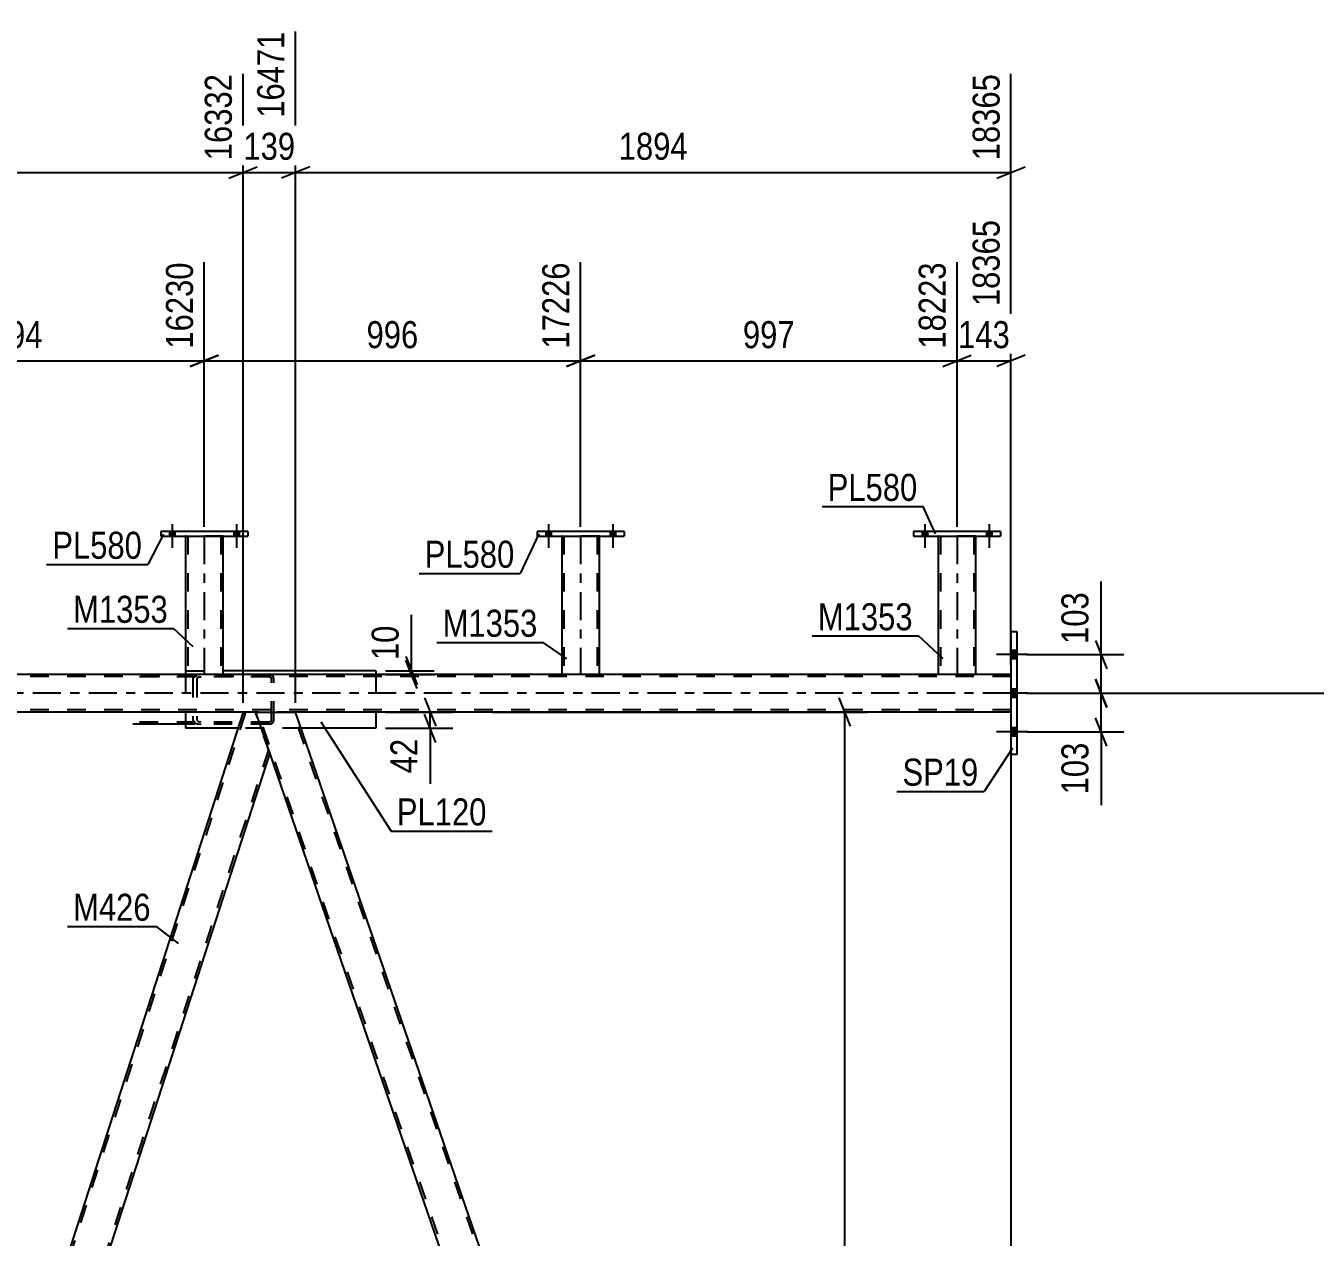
# Model space of a CAD drawing. Header units: millimetres. Extents: x -836 to 353, y -855 to -14.
# Drawn here: x -184.5 to -47.9, y -727 to -598.7 of the extents above; entities that cross this region are included whole.
import ezdxf

# ---------------------------------------------------------------- set-up
doc = ezdxf.new("R2010")
doc.units = ezdxf.units.MM
doc.linetypes.add('DXK_LINE_DOT2', pattern=[3.9198, 1.9599, -1.9599])
doc.linetypes.add('DXK_LINE_DOT3', pattern=[5.9187, 2.979, -0.9799, 0.9799, -0.9799])
doc.styles.add('Arial Narrow', font='ARIALN.TTF', dxfattribs={"height": 0.2})

# ---------------------------------------------------------------- blocks, each defined once
blk = doc.blocks.new('Part-570393895-6714 - 6499')
at = {"color": 7, "linetype": 'DXK_LINE_DOT2'}
for p, q in [((-80.13, -667.66), (-781.17, -667.66)), ((-80.13, -667.42), (-763.73, -667.42)), ((-163.56, -667.42), (-167.56, -667.42)), ((-123.71, -667.42), (-127.71, -667.42)), ((-83.84, -667.42), (-87.84, -667.42)), ((-80.13, -667.42), (-80.13, -671.42)), ((-80.13, -671.18), (-781.17, -671.18)), ((-155.9, -671.42), (-161.45, -671.42))]:
    blk.add_line(p, q, dxfattribs=at)
at = {"color": 2, "linetype": 'Continuous'}
for p, q in [((-167.56, -667.42), (-203.32, -667.42)), ((-127.71, -667.42), (-163.56, -667.42)), ((-87.84, -667.42), (-123.71, -667.42)), ((-80.13, -667.42), (-83.84, -667.42)), ((-161.45, -671.42), (-240.51, -671.42)), ((-80.13, -671.42), (-155.9, -671.42))]:
    blk.add_line(p, q, dxfattribs=at)
at = {"color": 7, "linetype": 'DXK_LINE_DOT3'}
blk.add_line((-80.13, -669.42), (-781.17, -669.42), dxfattribs=at)
blk = doc.blocks.new('Part-570393895-6557 - 6499')
at = {"color": 2, "linetype": 'Continuous'}
for p, q in [((-160.13, -671.42), (-155.9, -671.42)), ((-113.9, -793.43), (-155.9, -671.42)), ((-118.13, -793.43), (-158.64, -675.74))]:
    blk.add_line(p, q, dxfattribs=at)
at = {"color": 7, "linetype": 'DXK_LINE_DOT2'}
for p, q in [((-158.64, -675.74), (-160.13, -671.42)), ((-117.87, -793.43), (-159.88, -671.42)), ((-114.15, -793.43), (-156.15, -671.42)), ((-118.13, -793.43), (-113.9, -793.43))]:
    blk.add_line(p, q, dxfattribs=at)
blk = doc.blocks.new('Part-570393895-6585 - 6499')
at = {"color": 2, "linetype": 'Continuous'}
for p, q in [((-161.45, -671.42), (-199.72, -789.89)), ((-160.13, -671.42), (-161.45, -671.42)), ((-160.13, -671.42), (-158.9, -674.99)), ((-158.64, -675.74), (-196.66, -793.43)), ((-158.64, -675.74), (-158.9, -674.99)), ((-198.51, -793.43), (-199.72, -789.89))]:
    blk.add_line(p, q, dxfattribs=at)
at = {"color": 7, "linetype": 'DXK_LINE_DOT2'}
for p, q in [((-161.2, -671.42), (-199.59, -790.27)), ((-158.77, -675.37), (-196.92, -793.43)), ((-158.64, -675.74), (-158.8, -675.28)), ((-196.66, -793.43), (-198.51, -793.43))]:
    blk.add_line(p, q, dxfattribs=at)
blk = doc.blocks.new('Part-570393895-6599 - 6499')
at = {"color": 2, "linetype": 'Continuous'}
for p, q in [((-90.44, -652.3), (-90.44, -652.78)), ((-81.24, -652.3), (-90.44, -652.3)), ((-81.24, -652.3), (-81.24, -652.78)), ((-90.44, -652.78), (-81.24, -652.78))]:
    blk.add_line(p, q, dxfattribs=at)
blk = doc.blocks.new('Part-570393895-6604 - 6499')
at = {"color": 2, "linetype": 'Continuous'}
for p, q in [((-87.84, -652.78), (-87.84, -667.42)), ((-83.84, -667.42), (-83.84, -652.78)), ((-84.32, -667.43), (-87.84, -667.43)), ((-83.88, -667.43), (-84.32, -667.43)), ((-83.84, -667.43), (-83.88, -667.43))]:
    blk.add_line(p, q, dxfattribs=at)
at = {"color": 7, "linetype": 'DXK_LINE_DOT2'}
for p, q in [((-83.84, -652.78), (-87.84, -652.78)), ((-87.6, -652.78), (-87.6, -667.43)), ((-84.08, -652.78), (-84.08, -667.43)), ((-87.84, -667.42), (-87.84, -667.43)), ((-87.84, -667.43), (-87.84, -667.43)), ((-87.84, -667.43), (-87.84, -667.43)), ((-87.6, -667.43), (-87.58, -667.43)), ((-84.32, -667.43), (-83.98, -667.43)), ((-83.84, -667.42), (-83.84, -667.43)), ((-83.84, -667.43), (-83.84, -667.42)), ((-83.84, -667.43), (-83.84, -667.43)), ((-83.84, -667.43), (-83.84, -667.43))]:
    blk.add_line(p, q, dxfattribs=at)
at = {"color": 7, "linetype": 'DXK_LINE_DOT3'}
blk.add_line((-85.84, -652.78), (-85.84, -667.43), dxfattribs=at)
blk = doc.blocks.new('Part-570393895-6731 - 6499')
at = {"color": 2, "linetype": 'Continuous'}
for p, q in [((-80.13, -662.92), (-80.13, -675.92)), ((-79.49, -662.92), (-80.13, -662.92)), ((-79.49, -675.92), (-79.49, -662.92)), ((-79.49, -675.92), (-80.13, -675.92))]:
    blk.add_line(p, q, dxfattribs=at)
blk = doc.blocks.new('Bolt-570393895-6646 - 6499')
at = {"linetype": 'Continuous'}
for points in [[(-88.96, -652.3), (-89.52, -652.3), (-89.52, -652.78), (-88.96, -652.78)], [(-88.96, -652.3), (-89.52, -652.3), (-89.52, -652.78), (-88.96, -652.78)], [(-82.16, -652.3), (-82.72, -652.3), (-82.72, -652.78), (-82.16, -652.78)], [(-82.16, -652.3), (-82.72, -652.3), (-82.72, -652.78), (-82.16, -652.78)]]:
    blk.add_hatch(color=1, dxfattribs=at).paths.add_polyline_path(points)
at = {"color": 1, "linetype": 'Continuous'}
for p, q in [((-89.52, -652.3), (-89.52, -652.78)), ((-89.52, -652.3), (-89.52, -652.78)), ((-89.24, -651.5), (-89.24, -654.02)), ((-89.24, -651.5), (-89.24, -654.02)), ((-88.96, -652.3), (-88.96, -652.78)), ((-88.96, -652.3), (-88.96, -652.78)), ((-82.72, -652.3), (-82.72, -652.78)), ((-82.72, -652.3), (-82.72, -652.78)), ((-82.44, -651.5), (-82.44, -654.02)), ((-82.44, -651.5), (-82.44, -654.02)), ((-82.16, -652.3), (-82.16, -652.78)), ((-82.16, -652.3), (-82.16, -652.78))]:
    blk.add_line(p, q, dxfattribs=at)
blk = doc.blocks.new('Bolt-570393895-6676 - 6499')
at = {"linetype": 'Continuous'}
for points in [[(-79.49, -665.76), (-79.49, -664.88), (-80.13, -664.88), (-80.13, -665.76)], [(-79.49, -665.76), (-79.49, -664.88), (-80.13, -664.88), (-80.13, -665.76)], [(-79.49, -665.76), (-79.49, -664.88), (-80.13, -664.88), (-80.13, -665.76)], [(-79.49, -669.86), (-79.49, -668.98), (-80.13, -668.98), (-80.13, -669.86)], [(-79.49, -669.86), (-79.49, -668.98), (-80.13, -668.98), (-80.13, -669.86)], [(-79.49, -673.96), (-79.49, -673.08), (-80.13, -673.08), (-80.13, -673.96)], [(-79.49, -673.96), (-79.49, -673.08), (-80.13, -673.08), (-80.13, -673.96)], [(-79.49, -673.96), (-79.49, -673.08), (-80.13, -673.08), (-80.13, -673.96)]]:
    blk.add_hatch(color=1, dxfattribs=at).paths.add_polyline_path(points)
at = {"color": 1, "linetype": 'Continuous'}
for p, q in [((-79.49, -664.88), (-80.13, -664.88)), ((-79.49, -664.88), (-80.13, -664.88)), ((-79.49, -664.88), (-80.13, -664.88)), ((-78.33, -665.32), (-81.65, -665.32)), ((-78.33, -665.32), (-81.65, -665.32)), ((-78.33, -665.32), (-81.65, -665.32)), ((-79.49, -665.76), (-80.13, -665.76)), ((-79.49, -665.76), (-80.13, -665.76)), ((-79.49, -665.76), (-80.13, -665.76)), ((-79.49, -668.98), (-80.13, -668.98)), ((-79.49, -668.98), (-80.13, -668.98)), ((-78.33, -669.42), (-81.65, -669.42)), ((-78.33, -669.42), (-81.65, -669.42)), ((-79.49, -669.86), (-80.13, -669.86)), ((-79.49, -669.86), (-80.13, -669.86)), ((-79.49, -673.08), (-80.13, -673.08)), ((-79.49, -673.08), (-80.13, -673.08)), ((-79.49, -673.08), (-80.13, -673.08)), ((-78.33, -673.52), (-81.65, -673.52)), ((-78.33, -673.52), (-81.65, -673.52)), ((-78.33, -673.52), (-81.65, -673.52)), ((-79.49, -673.96), (-80.13, -673.96)), ((-79.49, -673.96), (-80.13, -673.96)), ((-79.49, -673.96), (-80.13, -673.96))]:
    blk.add_line(p, q, dxfattribs=at)
blk = doc.blocks.new('Bolt-570393895-6784 - 6499')
at = {"linetype": 'Continuous'}
for points in [[(-168.68, -652.3), (-169.24, -652.3), (-169.24, -652.78), (-168.68, -652.78)], [(-168.68, -652.3), (-169.24, -652.3), (-169.24, -652.78), (-168.68, -652.78)], [(-161.88, -652.3), (-162.44, -652.3), (-162.44, -652.78), (-161.88, -652.78)], [(-161.88, -652.3), (-162.44, -652.3), (-162.44, -652.78), (-161.88, -652.78)]]:
    blk.add_hatch(color=1, dxfattribs=at).paths.add_polyline_path(points)
at = {"color": 1, "linetype": 'Continuous'}
for p, q in [((-169.24, -652.3), (-169.24, -652.78)), ((-169.24, -652.3), (-169.24, -652.78)), ((-168.96, -651.5), (-168.96, -654.02)), ((-168.96, -651.5), (-168.96, -654.02)), ((-168.68, -652.3), (-168.68, -652.78)), ((-168.68, -652.3), (-168.68, -652.78)), ((-162.44, -652.3), (-162.44, -652.78)), ((-162.44, -652.3), (-162.44, -652.78)), ((-162.16, -651.5), (-162.16, -654.02)), ((-162.16, -651.5), (-162.16, -654.02)), ((-161.88, -652.3), (-161.88, -652.78)), ((-161.88, -652.3), (-161.88, -652.78))]:
    blk.add_line(p, q, dxfattribs=at)
blk = doc.blocks.new('Bolt-570393895-6785 - 6499')
at = {"linetype": 'Continuous'}
for points in [[(-128.83, -652.3), (-129.39, -652.3), (-129.39, -652.78), (-128.83, -652.78)], [(-128.83, -652.3), (-129.39, -652.3), (-129.39, -652.78), (-128.83, -652.78)], [(-122.03, -652.3), (-122.59, -652.3), (-122.59, -652.78), (-122.03, -652.78)], [(-122.03, -652.3), (-122.59, -652.3), (-122.59, -652.78), (-122.03, -652.78)]]:
    blk.add_hatch(color=1, dxfattribs=at).paths.add_polyline_path(points)
at = {"color": 1, "linetype": 'Continuous'}
for p, q in [((-129.39, -652.3), (-129.39, -652.78)), ((-129.39, -652.3), (-129.39, -652.78)), ((-129.11, -651.5), (-129.11, -654.02)), ((-129.11, -651.5), (-129.11, -654.02)), ((-128.83, -652.3), (-128.83, -652.78)), ((-128.83, -652.3), (-128.83, -652.78)), ((-122.59, -652.3), (-122.59, -652.78)), ((-122.59, -652.3), (-122.59, -652.78)), ((-122.31, -651.5), (-122.31, -654.02)), ((-122.31, -651.5), (-122.31, -654.02)), ((-122.03, -652.3), (-122.03, -652.78)), ((-122.03, -652.3), (-122.03, -652.78))]:
    blk.add_line(p, q, dxfattribs=at)
blk = doc.blocks.new('Part-570393895-6932 - 6499')
at = {"color": 7, "linetype": 'DXK_LINE_DOT2'}
for p, q in [((-158.69, -667.43), (-173.14, -667.43)), ((-158.69, -667.67), (-173.14, -667.67)), ((-166.7, -667.73), (-166.77, -667.91)), ((-165.9, -667.43), (-166.23, -667.47)), ((-166.07, -667.69), (-165.9, -667.67)), ((-159.47, -667.67), (-159.47, -667.43)), ((-158.51, -667.47), (-158.69, -667.43)), ((-158.69, -667.67), (-158.6, -667.69)), ((-158.6, -667.69), (-158.52, -667.74)), ((-158.52, -667.74), (-158.47, -667.82)), ((-158.35, -667.57), (-158.51, -667.47)), ((-158.25, -667.73), (-158.35, -667.57)), ((-158.21, -667.91), (-158.25, -667.73)), ((-166.77, -667.91), (-166.77, -672.23)), ((-166.34, -667.91), (-166.3, -667.82)), ((-166.34, -667.91), (-166.34, -672.23)), ((-158.47, -667.82), (-158.45, -667.91)), ((-158.45, -672.23), (-158.45, -667.91)), ((-158.21, -672.23), (-158.21, -667.91)), ((-158.69, -672.47), (-173.14, -672.47)), ((-158.69, -672.71), (-167.57, -672.71)), ((-166.77, -672.23), (-166.7, -672.41)), ((-166.3, -672.32), (-166.34, -672.23)), ((-166.23, -672.67), (-165.9, -672.71)), ((-165.9, -672.47), (-166.07, -672.45)), ((-159.47, -672.47), (-159.47, -672.71)), ((-158.6, -672.45), (-158.69, -672.47)), ((-158.69, -672.71), (-158.51, -672.67)), ((-158.52, -672.4), (-158.6, -672.45)), ((-158.47, -672.32), (-158.52, -672.4)), ((-158.51, -672.67), (-158.35, -672.57)), ((-158.45, -672.23), (-158.47, -672.32)), ((-158.35, -672.57), (-158.25, -672.41)), ((-158.25, -672.41), (-158.21, -672.23))]:
    blk.add_line(p, q, dxfattribs=at)
at = {"color": 2, "linetype": 'Continuous'}
blk.add_line((-167.57, -672.71), (-173.14, -672.71), dxfattribs=at)
at = {"color": 7, "linetype": 'DXK_LINE_DOT2'}
for centre, radius, start, end in [((-166.1, -668.27), 0.813, 99.5774, 138.2055), ((-166, -668.09), 0.406, 99.5774, 138.2055), ((-166.1, -671.87), 0.813, 221.7863, 260.4144), ((-166, -672.05), 0.406, 221.7863, 260.4144)]:
    blk.add_arc(centre, radius, start, end, dxfattribs=at)
blk = doc.blocks.new('Part-570393895-6814 - 6499')
at = {"color": 2, "linetype": 'Continuous'}
for p, q in [((-170.16, -652.3), (-170.16, -652.78)), ((-160.96, -652.3), (-170.16, -652.3)), ((-160.96, -652.3), (-160.96, -652.78)), ((-170.16, -652.78), (-160.96, -652.78))]:
    blk.add_line(p, q, dxfattribs=at)
blk = doc.blocks.new('Part-570393895-6855 - 6499')
at = {"color": 2, "linetype": 'Continuous'}
for p, q in [((-127.71, -652.78), (-127.71, -667.42)), ((-123.71, -667.42), (-123.71, -652.78)), ((-124.19, -667.43), (-127.71, -667.43)), ((-123.75, -667.43), (-124.19, -667.43)), ((-123.71, -667.43), (-123.75, -667.43))]:
    blk.add_line(p, q, dxfattribs=at)
at = {"color": 7, "linetype": 'DXK_LINE_DOT2'}
for p, q in [((-123.71, -652.78), (-127.71, -652.78)), ((-127.47, -652.78), (-127.47, -667.43)), ((-123.95, -652.78), (-123.95, -667.43)), ((-127.71, -667.42), (-127.71, -667.43)), ((-127.71, -667.43), (-127.71, -667.43)), ((-127.71, -667.43), (-127.71, -667.43)), ((-127.47, -667.43), (-127.45, -667.43)), ((-127.45, -667.43), (-127.41, -667.43)), ((-127.41, -667.43), (-127.4, -667.43)), ((-124.19, -667.43), (-123.85, -667.43)), ((-123.71, -667.42), (-123.71, -667.43)), ((-123.71, -667.43), (-123.71, -667.42)), ((-123.71, -667.43), (-123.71, -667.43)), ((-123.71, -667.43), (-123.71, -667.43))]:
    blk.add_line(p, q, dxfattribs=at)
at = {"color": 7, "linetype": 'DXK_LINE_DOT3'}
blk.add_line((-125.71, -652.78), (-125.71, -667.43), dxfattribs=at)
blk = doc.blocks.new('Part-570393895-7017 - 6499')
at = {"color": 2, "linetype": 'Continuous'}
for p, q in [((-130.31, -652.3), (-130.31, -652.78)), ((-121.11, -652.3), (-130.31, -652.3)), ((-121.11, -652.3), (-121.11, -652.78)), ((-130.31, -652.78), (-121.11, -652.78))]:
    blk.add_line(p, q, dxfattribs=at)
blk = doc.blocks.new('Part-570393895-7023 - 6499')
at = {"color": 2, "linetype": 'Continuous'}
for p, q in [((-167.56, -652.78), (-167.56, -667.42)), ((-163.56, -667.42), (-163.56, -652.78)), ((-164.04, -667.43), (-167.56, -667.43)), ((-163.6, -667.43), (-164.04, -667.43)), ((-163.57, -667.43), (-163.6, -667.43))]:
    blk.add_line(p, q, dxfattribs=at)
at = {"color": 7, "linetype": 'DXK_LINE_DOT2'}
for p, q in [((-163.56, -652.78), (-167.56, -652.78)), ((-167.32, -652.78), (-167.32, -667.43)), ((-163.8, -652.78), (-163.8, -667.43)), ((-167.56, -667.42), (-167.56, -667.43)), ((-167.56, -667.43), (-167.56, -667.43)), ((-167.56, -667.43), (-167.56, -667.43)), ((-167.32, -667.43), (-167.31, -667.43)), ((-167.31, -667.43), (-167.27, -667.43)), ((-167.27, -667.43), (-167.25, -667.43)), ((-164.04, -667.43), (-163.7, -667.43)), ((-163.57, -667.43), (-163.56, -667.43)), ((-163.57, -667.43), (-163.56, -667.43)), ((-163.56, -667.42), (-163.56, -667.43)), ((-163.56, -667.43), (-163.56, -667.42))]:
    blk.add_line(p, q, dxfattribs=at)
at = {"color": 7, "linetype": 'DXK_LINE_DOT3'}
blk.add_line((-165.56, -652.78), (-165.56, -667.43), dxfattribs=at)
blk = doc.blocks.new('Part-570393895-7097 - 6499')
at = {"color": 2, "linetype": 'Continuous'}
for p, q in [((-167.57, -667.04), (-167.57, -667.42)), ((-167.56, -667.04), (-167.57, -667.04)), ((-147.38, -667.04), (-163.56, -667.04)), ((-147.38, -667.04), (-147.38, -667.42)), ((-167.57, -671.42), (-167.57, -673.12)), ((-147.38, -671.42), (-147.38, -673.12)), ((-162, -673.12), (-167.57, -673.12)), ((-147.38, -673.12), (-155.32, -673.12))]:
    blk.add_line(p, q, dxfattribs=at)
at = {"color": 7, "linetype": 'DXK_LINE_DOT2'}
for p, q in [((-167.57, -667.04), (-163.56, -667.04)), ((-167.57, -667.42), (-167.57, -671.42)), ((-147.38, -667.42), (-147.38, -671.42)), ((-155.32, -673.12), (-162, -673.12))]:
    blk.add_line(p, q, dxfattribs=at)
blk = doc.blocks.new('StraightDimension-570393895-7981 - 6499')
at = {"color": 7, "linetype": 'Continuous'}
blk.add_line((-78.49, -669.42), (-41.72, -669.42), dxfattribs=at)
blk = doc.blocks.new('StraightDimension-570393895-27127 - 6499')
at = {"color": 7, "linetype": 'Continuous'}
for p, q in [((-205.32, -651.79), (-205.32, -623.78)), ((-165.56, -651.78), (-165.56, -623.78)), ((-203.82, -633.62), (-206.82, -634.82)), ((-167.06, -634.82), (-164.06, -633.62)), ((-205.32, -634.22), (-165.56, -634.22))]:
    blk.add_line(p, q, dxfattribs=at)
at = {"color": 0}
blk.add_wipeout([(-182.1, -633.47), (-182.1, -629.27), (-188.78, -629.27), (-188.78, -633.47)], dxfattribs=at)
at = {"color": 3, "style": 'Arial Narrow'}
blk.add_text('994', height=2.863, dxfattribs=at).set_placement((-188.18, -632.87))
at = {"color": 0, "linetype": 'Continuous'}
blk.add_wipeout([(-166.16, -623.18), (-170.36, -623.18), (-170.36, -633.52), (-166.16, -633.52)], dxfattribs=at)
at = {"color": 3, "linetype": 'Continuous', "style": 'Arial Narrow'}
blk.add_text('16230', height=2.863, rotation=90.0002, dxfattribs=at).set_placement((-166.76, -632.92))
blk = doc.blocks.new('StraightDimension-570393895-25428 - 6499')
at = {"color": 7, "linetype": 'Continuous'}
for p, q in [((-142.24, -669.92), (-141.04, -672.92)), ((-146.38, -671.42), (-139.24, -671.42)), ((-141.04, -674.62), (-142.24, -671.62)), ((-141.64, -673.12), (-141.64, -671.42)), ((-146.38, -673.12), (-139.24, -673.12)), ((-141.64, -673.12), (-141.64, -679.02)), ((-141.64, -673.12), (-141.64, -679.02))]:
    blk.add_line(p, q, dxfattribs=at)
at = {"color": 0}
blk.add_wipeout([(-142.39, -673.64), (-146.59, -673.64), (-146.59, -678.5), (-142.39, -678.5)], dxfattribs=at)
at = {"color": 3, "style": 'Arial Narrow'}
blk.add_text('42', height=2.863, rotation=90.0002, dxfattribs=at).set_placement((-142.99, -677.9))
blk = doc.blocks.new('StraightDimension-570393895-7204 - 6499')
at = {"color": 7, "linetype": 'Continuous'}
for p, q in [((-70.58, -665.32), (-70.58, -657.59)), ((-70.58, -665.32), (-70.58, -657.59)), ((-71.18, -663.82), (-69.98, -666.82)), ((-78.49, -665.32), (-68.18, -665.32)), ((-70.58, -669.42), (-70.58, -665.32)), ((-69.98, -670.92), (-71.18, -667.92)), ((-78.49, -669.42), (-68.18, -669.42))]:
    blk.add_line(p, q, dxfattribs=at)
at = {"color": 0}
blk.add_wipeout([(-71.33, -658.11), (-75.53, -658.11), (-75.53, -664.8), (-71.33, -664.8)], dxfattribs=at)
at = {"color": 3, "style": 'Arial Narrow'}
blk.add_text('103', height=2.863, rotation=90.0002, dxfattribs=at).set_placement((-71.93, -664.2))
blk = doc.blocks.new('StraightDimension-570393895-7873 - 6499')
at = {"color": 7, "linetype": 'Continuous'}
for p, q in [((-240.51, -670.42), (-240.51, -599.33)), ((-161.45, -670.42), (-161.45, -603.83)), ((-239.01, -613.67), (-242.01, -614.87)), ((-240.51, -614.27), (-161.45, -614.27)), ((-162.95, -614.87), (-159.95, -613.67))]:
    blk.add_line(p, q, dxfattribs=at)
at = {"color": 0}
blk.add_wipeout([(-196.72, -613.52), (-196.72, -609.32), (-205.24, -609.32), (-205.24, -613.52)], dxfattribs=at)
at = {"color": 3, "style": 'Arial Narrow'}
blk.add_text('1976', height=2.863, dxfattribs=at).set_placement((-204.64, -612.92))
at = {"color": 0, "linetype": 'Continuous'}
blk.add_wipeout([(-162.05, -603.23), (-166.25, -603.23), (-166.25, -613.57), (-162.05, -613.57)], dxfattribs=at)
at = {"color": 3, "linetype": 'Continuous', "style": 'Arial Narrow'}
blk.add_text('16332', height=2.863, rotation=90.0002, dxfattribs=at).set_placement((-162.65, -612.97))
blk = doc.blocks.new('StraightDimension-570393895-7911 - 6499')
at = {"color": 7, "linetype": 'Continuous'}
for p, q in [((-155.9, -670.42), (-155.9, -599.33)), ((-80.13, -666.42), (-80.13, -603.83)), ((-154.4, -613.67), (-157.4, -614.87)), ((-155.9, -614.27), (-80.13, -614.27)), ((-81.63, -614.87), (-78.63, -613.67))]:
    blk.add_line(p, q, dxfattribs=at)
at = {"color": 0}
blk.add_wipeout([(-113.76, -613.52), (-113.76, -609.32), (-122.27, -609.32), (-122.27, -613.52)], dxfattribs=at)
at = {"color": 3, "style": 'Arial Narrow'}
blk.add_text('1894', height=2.863, dxfattribs=at).set_placement((-121.67, -612.92))
at = {"color": 0, "linetype": 'Continuous'}
blk.add_wipeout([(-80.73, -603.23), (-84.93, -603.23), (-84.93, -613.57), (-80.73, -613.57)], dxfattribs=at)
at = {"color": 3, "linetype": 'Continuous', "style": 'Arial Narrow'}
blk.add_text('18365', height=2.863, rotation=90.0002, dxfattribs=at).set_placement((-81.33, -612.97))
blk = doc.blocks.new('StraightDimension-570393895-7217 - 6499')
at = {"color": 7, "linetype": 'Continuous'}
for p, q in [((-71.18, -667.92), (-69.98, -670.92)), ((-78.49, -669.42), (-68.18, -669.42)), ((-70.58, -673.52), (-70.58, -669.42)), ((-69.98, -675.02), (-71.18, -672.02)), ((-78.49, -673.52), (-68.18, -673.52)), ((-70.58, -673.52), (-70.58, -681.26)), ((-70.58, -673.52), (-70.58, -681.26))]:
    blk.add_line(p, q, dxfattribs=at)
at = {"color": 0}
blk.add_wipeout([(-71.33, -674.05), (-75.53, -674.05), (-75.53, -680.73), (-71.33, -680.73)], dxfattribs=at)
at = {"color": 3, "style": 'Arial Narrow'}
blk.add_text('103', height=2.863, rotation=90.0002, dxfattribs=at).set_placement((-71.93, -680.13))
blk = doc.blocks.new('StraightDimension-570393895-7892 - 6499')
at = {"color": 7, "linetype": 'Continuous'}
for p, q in [((-155.9, -670.42), (-155.9, -599.33)), ((-161.45, -670.42), (-161.45, -603.83)), ((-162.95, -614.87), (-159.95, -613.67)), ((-161.45, -614.27), (-155.9, -614.27)), ((-154.4, -613.67), (-157.4, -614.87))]:
    blk.add_line(p, q, dxfattribs=at)
at = {"color": 0}
blk.add_wipeout([(-155.33, -613.52), (-155.33, -609.32), (-162.02, -609.32), (-162.02, -613.52)], dxfattribs=at)
at = {"color": 3, "style": 'Arial Narrow'}
blk.add_text('139', height=2.863, dxfattribs=at).set_placement((-161.42, -612.92))
at = {"color": 0, "linetype": 'Continuous'}
blk.add_wipeout([(-156.5, -598.73), (-160.7, -598.73), (-160.7, -609.07), (-156.5, -609.07)], dxfattribs=at)
at = {"color": 3, "linetype": 'Continuous', "style": 'Arial Narrow'}
blk.add_text('16471', height=2.863, rotation=90.0002, dxfattribs=at).set_placement((-157.1, -608.47))
blk = doc.blocks.new('StraightDimension-570393895-25409 - 6499')
at = {"color": 7, "linetype": 'Continuous'}
for p, q in [((-143.63, -667.04), (-143.63, -661.13)), ((-143.63, -667.04), (-143.63, -661.13)), ((-144.23, -665.54), (-143.03, -668.54)), ((-143.03, -668.92), (-144.23, -665.92)), ((-146.38, -667.04), (-141.23, -667.04)), ((-146.38, -667.42), (-141.23, -667.42)), ((-143.63, -667.42), (-143.63, -667.04))]:
    blk.add_line(p, q, dxfattribs=at)
at = {"color": 0}
blk.add_wipeout([(-144.38, -661.66), (-148.58, -661.66), (-148.58, -666.51), (-144.38, -666.51)], dxfattribs=at)
at = {"color": 3, "style": 'Arial Narrow'}
blk.add_text('10', height=2.863, rotation=90.0002, dxfattribs=at).set_placement((-144.98, -665.91))
blk = doc.blocks.new('StraightDimension-570393895-8240 - 6499')
at = {"color": 7, "linetype": 'Continuous'}
for p, q in [((-97.12, -672.92), (-98.32, -669.92)), ((-135.06, -671.42), (-95.32, -671.42)), ((-97.72, -793.43), (-97.72, -671.42)), ((-98.32, -791.93), (-97.12, -794.93)), ((-127.23, -793.43), (-95.32, -793.43))]:
    blk.add_line(p, q, dxfattribs=at)
at = {"color": 0}
blk.add_wipeout([(-98.47, -728.17), (-102.67, -728.17), (-102.67, -736.68), (-98.47, -736.68)], dxfattribs=at)
at = {"color": 3, "style": 'Arial Narrow'}
blk.add_text('3050', height=2.863, rotation=90.0002, dxfattribs=at).set_placement((-99.07, -736.08))
blk = doc.blocks.new('StraightDimension-570393895-25332 - 6499')
at = {"color": 7, "linetype": 'Continuous'}
for p, q in [((-80.13, -672.42), (-80.13, -734.77)), ((-61.71, -792.43), (-61.71, -729.52)), ((-78.63, -731.77), (-81.63, -732.97)), ((-63.21, -732.97), (-60.21, -731.77)), ((-80.13, -732.37), (-61.71, -732.37))]:
    blk.add_line(p, q, dxfattribs=at)
at = {"color": 0}
blk.add_wipeout([(-66.67, -731.62), (-66.67, -727.42), (-75.18, -727.42), (-75.18, -731.62)], dxfattribs=at)
at = {"color": 3, "style": 'Arial Narrow'}
blk.add_text('1255', height=2.863, dxfattribs=at).set_placement((-74.58, -731.02))
blk = doc.blocks.new('StraightDimension-570393895-27124 - 6499')
at = {"color": 7, "linetype": 'Continuous'}
for p, q in [((-80.13, -666.42), (-80.13, -619.28)), ((-85.84, -651.78), (-85.84, -623.78)), ((-87.34, -634.82), (-84.34, -633.62)), ((-78.63, -633.62), (-81.63, -634.82)), ((-85.84, -634.22), (-80.13, -634.22))]:
    blk.add_line(p, q, dxfattribs=at)
at = {"color": 0}
blk.add_wipeout([(-79.64, -633.47), (-79.64, -629.27), (-86.33, -629.27), (-86.33, -633.47)], dxfattribs=at)
at = {"color": 3, "style": 'Arial Narrow'}
blk.add_text('143', height=2.863, dxfattribs=at).set_placement((-85.73, -632.87))
at = {"color": 0, "linetype": 'Continuous'}
blk.add_wipeout([(-80.73, -618.68), (-84.93, -618.68), (-84.93, -629.02), (-80.73, -629.02)], dxfattribs=at)
at = {"color": 3, "linetype": 'Continuous', "style": 'Arial Narrow'}
blk.add_text('18365', height=2.863, rotation=90.0002, dxfattribs=at).set_placement((-81.33, -628.42))
blk = doc.blocks.new('StraightDimension-570393895-27125 - 6499')
at = {"color": 7, "linetype": 'Continuous'}
for p, q in [((-125.71, -651.78), (-125.71, -623.78)), ((-85.84, -651.78), (-85.84, -623.78)), ((-124.21, -633.62), (-127.21, -634.82)), ((-87.34, -634.82), (-84.34, -633.62)), ((-125.71, -634.22), (-85.84, -634.22))]:
    blk.add_line(p, q, dxfattribs=at)
at = {"color": 0}
blk.add_wipeout([(-102.43, -633.47), (-102.43, -629.27), (-109.12, -629.27), (-109.12, -633.47)], dxfattribs=at)
at = {"color": 3, "style": 'Arial Narrow'}
blk.add_text('997', height=2.863, dxfattribs=at).set_placement((-108.52, -632.87))
at = {"color": 0, "linetype": 'Continuous'}
blk.add_wipeout([(-86.44, -623.18), (-90.64, -623.18), (-90.64, -633.52), (-86.44, -633.52)], dxfattribs=at)
at = {"color": 3, "linetype": 'Continuous', "style": 'Arial Narrow'}
blk.add_text('18223', height=2.863, rotation=90.0002, dxfattribs=at).set_placement((-87.04, -632.92))
blk = doc.blocks.new('StraightDimension-570393895-27126 - 6499')
at = {"color": 7, "linetype": 'Continuous'}
for p, q in [((-165.56, -651.78), (-165.56, -623.78)), ((-125.71, -651.78), (-125.71, -623.78)), ((-164.06, -633.62), (-167.06, -634.82)), ((-127.21, -634.82), (-124.21, -633.62)), ((-165.56, -634.22), (-125.71, -634.22))]:
    blk.add_line(p, q, dxfattribs=at)
at = {"color": 0}
blk.add_wipeout([(-142.29, -633.47), (-142.29, -629.27), (-148.98, -629.27), (-148.98, -633.47)], dxfattribs=at)
at = {"color": 3, "style": 'Arial Narrow'}
blk.add_text('996', height=2.863, dxfattribs=at).set_placement((-148.38, -632.87))
at = {"color": 0, "linetype": 'Continuous'}
blk.add_wipeout([(-126.31, -623.18), (-130.51, -623.18), (-130.51, -633.52), (-126.31, -633.52)], dxfattribs=at)
at = {"color": 3, "linetype": 'Continuous', "style": 'Arial Narrow'}
blk.add_text('17226', height=2.863, rotation=90.0002, dxfattribs=at).set_placement((-126.91, -632.92))
blk = doc.blocks.new('Mark-570393895-6595 - 6499')
at = {"color": 0}
blk.add_wipeout([(-90.03, -649.05), (-90.03, -646.05), (-99.54, -646.05), (-99.54, -649.05)], dxfattribs=at)
blk.add_wipeout([(-90.03, -649.05), (-90.03, -646.05), (-99.54, -646.05), (-99.54, -649.05)], dxfattribs=at)
at = {"color": 30, "linetype": 'Continuous'}
for p in [(-100.14, -649.65), (-88.14, -652.55)]:
    blk.add_line(p, (-89.43, -649.65), dxfattribs=at)
at = {"color": 3, "style": 'Arial Narrow'}
blk.add_text('PL580', height=2.863, dxfattribs=at).set_placement((-99.54, -649.05))
blk = doc.blocks.new('Mark-570393895-6581 - 6499')
at = {"color": 0}
blk.add_wipeout([(-171.24, -693.52), (-171.24, -690.52), (-179.46, -690.52), (-179.46, -693.52)], dxfattribs=at)
blk.add_wipeout([(-171.24, -693.52), (-171.24, -690.52), (-179.46, -690.52), (-179.46, -693.52)], dxfattribs=at)
at = {"color": 30, "linetype": 'Continuous'}
for p in [(-180.06, -694.12), (-168.29, -695.93)]:
    blk.add_line(p, (-170.64, -694.12), dxfattribs=at)
at = {"color": 3, "style": 'Arial Narrow'}
blk.add_text('M426', height=2.863, dxfattribs=at).set_placement((-179.46, -693.52))
blk = doc.blocks.new('Mark-570393895-6600 - 6499')
at = {"color": 0}
blk.add_wipeout([(-90.53, -662.75), (-90.53, -659.75), (-100.58, -659.75), (-100.58, -662.75)], dxfattribs=at)
blk.add_wipeout([(-90.53, -662.75), (-90.53, -659.75), (-100.58, -659.75), (-100.58, -662.75)], dxfattribs=at)
at = {"color": 30, "linetype": 'Continuous'}
for p in [(-101.18, -663.35), (-87.31, -665.77)]:
    blk.add_line(p, (-89.93, -663.35), dxfattribs=at)
at = {"color": 3, "style": 'Arial Narrow'}
blk.add_text('M1353', height=2.863, dxfattribs=at).set_placement((-100.58, -662.75))
blk = doc.blocks.new('Mark-570393895-6727 - 6499')
at = {"color": 0}
blk.add_wipeout([(-83.58, -679.21), (-83.58, -676.21), (-91.62, -676.21), (-91.62, -679.21)], dxfattribs=at)
blk.add_wipeout([(-83.58, -679.21), (-83.58, -676.21), (-91.62, -676.21), (-91.62, -679.21)], dxfattribs=at)
at = {"color": 30, "linetype": 'Continuous'}
for p in [(-79.96, -675.24), (-92.22, -679.81)]:
    blk.add_line(p, (-82.98, -679.81), dxfattribs=at)
at = {"color": 3, "style": 'Arial Narrow'}
blk.add_text('SP19', height=2.863, dxfattribs=at).set_placement((-91.62, -679.21))
blk = doc.blocks.new('Mark-570393895-6810 - 6499')
at = {"color": 0}
blk.add_wipeout([(-172.16, -655.18), (-172.16, -652.18), (-181.66, -652.18), (-181.66, -655.18)], dxfattribs=at)
blk.add_wipeout([(-172.16, -655.18), (-172.16, -652.18), (-181.66, -652.18), (-181.66, -655.18)], dxfattribs=at)
at = {"color": 30, "linetype": 'Continuous'}
for p in [(-169.9, -652.56), (-182.26, -655.78)]:
    blk.add_line(p, (-171.56, -655.78), dxfattribs=at)
at = {"color": 3, "style": 'Arial Narrow'}
blk.add_text('PL580', height=2.863, dxfattribs=at).set_placement((-181.66, -655.18))
blk = doc.blocks.new('Mark-570393895-6851 - 6499')
at = {"color": 0}
blk.add_wipeout([(-130.27, -663.44), (-130.27, -660.44), (-140.32, -660.44), (-140.32, -663.44)], dxfattribs=at)
blk.add_wipeout([(-130.27, -663.44), (-130.27, -660.44), (-140.32, -660.44), (-140.32, -663.44)], dxfattribs=at)
at = {"color": 30, "linetype": 'Continuous'}
for p in [(-140.92, -664.04), (-127.18, -665.77)]:
    blk.add_line(p, (-129.67, -664.04), dxfattribs=at)
at = {"color": 3, "style": 'Arial Narrow'}
blk.add_text('M1353', height=2.863, dxfattribs=at).set_placement((-140.32, -663.44))
blk = doc.blocks.new('Mark-570393895-7013 - 6499')
at = {"color": 0}
blk.add_wipeout([(-132.72, -656.13), (-132.72, -653.13), (-142.22, -653.13), (-142.22, -656.13)], dxfattribs=at)
blk.add_wipeout([(-132.72, -656.13), (-132.72, -653.13), (-142.22, -653.13), (-142.22, -656.13)], dxfattribs=at)
at = {"color": 30, "linetype": 'Continuous'}
for p in [(-130.15, -652.54), (-142.82, -656.73)]:
    blk.add_line(p, (-132.12, -656.73), dxfattribs=at)
at = {"color": 3, "style": 'Arial Narrow'}
blk.add_text('PL580', height=2.863, dxfattribs=at).set_placement((-142.22, -656.13))
blk = doc.blocks.new('Mark-570393895-7019 - 6499')
at = {"color": 0}
blk.add_wipeout([(-169.41, -661.96), (-169.41, -658.96), (-179.46, -658.96), (-179.46, -661.96)], dxfattribs=at)
blk.add_wipeout([(-169.41, -661.96), (-169.41, -658.96), (-179.46, -658.96), (-179.46, -661.96)], dxfattribs=at)
at = {"color": 30, "linetype": 'Continuous'}
for p in [(-180.06, -662.56), (-166.75, -664.49)]:
    blk.add_line(p, (-168.81, -662.56), dxfattribs=at)
at = {"color": 3, "style": 'Arial Narrow'}
blk.add_text('M1353', height=2.863, dxfattribs=at).set_placement((-179.46, -661.96))
blk = doc.blocks.new('Mark-570393895-7093 - 6499')
at = {"color": 0}
blk.add_wipeout([(-135.66, -683.42), (-135.66, -680.42), (-145.17, -680.42), (-145.17, -683.42)], dxfattribs=at)
blk.add_wipeout([(-135.66, -683.42), (-135.66, -680.42), (-145.17, -680.42), (-145.17, -683.42)], dxfattribs=at)
at = {"color": 30, "linetype": 'Continuous'}
for p, q in [((-153.22, -672.44), (-145.77, -684.02)), ((-145.77, -684.02), (-135.06, -684.02))]:
    blk.add_line(p, q, dxfattribs=at)
at = {"color": 3, "style": 'Arial Narrow'}
blk.add_text('PL120', height=2.863, dxfattribs=at).set_placement((-145.17, -683.42))

msp = doc.modelspace()

# ---------------------------------------------------------------- block references
for name in ['Part-570393895-6814 - 6499', 'Bolt-570393895-6784 - 6499', 'Part-570393895-7017 - 6499', 'Bolt-570393895-6785 - 6499', 'Part-570393895-6599 - 6499', 'Bolt-570393895-6646 - 6499', 'Part-570393895-7023 - 6499', 'Part-570393895-6855 - 6499', 'Part-570393895-6604 - 6499', 'Part-570393895-6731 - 6499', 'Bolt-570393895-6676 - 6499', 'Part-570393895-6714 - 6499', 'Part-570393895-6932 - 6499', 'Part-570393895-7097 - 6499', 'Part-570393895-6585 - 6499', 'Part-570393895-6557 - 6499']:
    msp.add_blockref(name, (0, 0))

# ---------------------------------------------------------------- next in the draw order: block references
for name in ['StraightDimension-570393895-27127 - 6499', 'StraightDimension-570393895-7981 - 6499', 'StraightDimension-570393895-25428 - 6499', 'Mark-570393895-6581 - 6499']:
    msp.add_blockref(name, (0, 0))

# ---------------------------------------------------------------- next in the draw order: block references
for name in ['StraightDimension-570393895-7873 - 6499', 'StraightDimension-570393895-7204 - 6499']:
    msp.add_blockref(name, (0, 0))

# ---------------------------------------------------------------- next in the draw order: block references
for name in ['StraightDimension-570393895-7911 - 6499', 'Mark-570393895-6810 - 6499', 'Mark-570393895-7019 - 6499']:
    msp.add_blockref(name, (0, 0))

# ---------------------------------------------------------------- next in the draw order: block references
for name in ['StraightDimension-570393895-7892 - 6499', 'StraightDimension-570393895-27124 - 6499', 'Mark-570393895-7013 - 6499', 'StraightDimension-570393895-25409 - 6499', 'StraightDimension-570393895-7217 - 6499', 'StraightDimension-570393895-8240 - 6499']:
    msp.add_blockref(name, (0, 0))

# ---------------------------------------------------------------- next in the draw order: block references
for name in ['StraightDimension-570393895-27125 - 6499', 'Mark-570393895-6851 - 6499', 'Mark-570393895-6600 - 6499', 'Mark-570393895-7093 - 6499', 'StraightDimension-570393895-25332 - 6499']:
    msp.add_blockref(name, (0, 0))

# ---------------------------------------------------------------- next in the draw order: block references
for name in ['StraightDimension-570393895-27126 - 6499', 'Mark-570393895-6595 - 6499', 'Mark-570393895-6727 - 6499']:
    msp.add_blockref(name, (0, 0))

doc.saveas('drawing.dxf')
